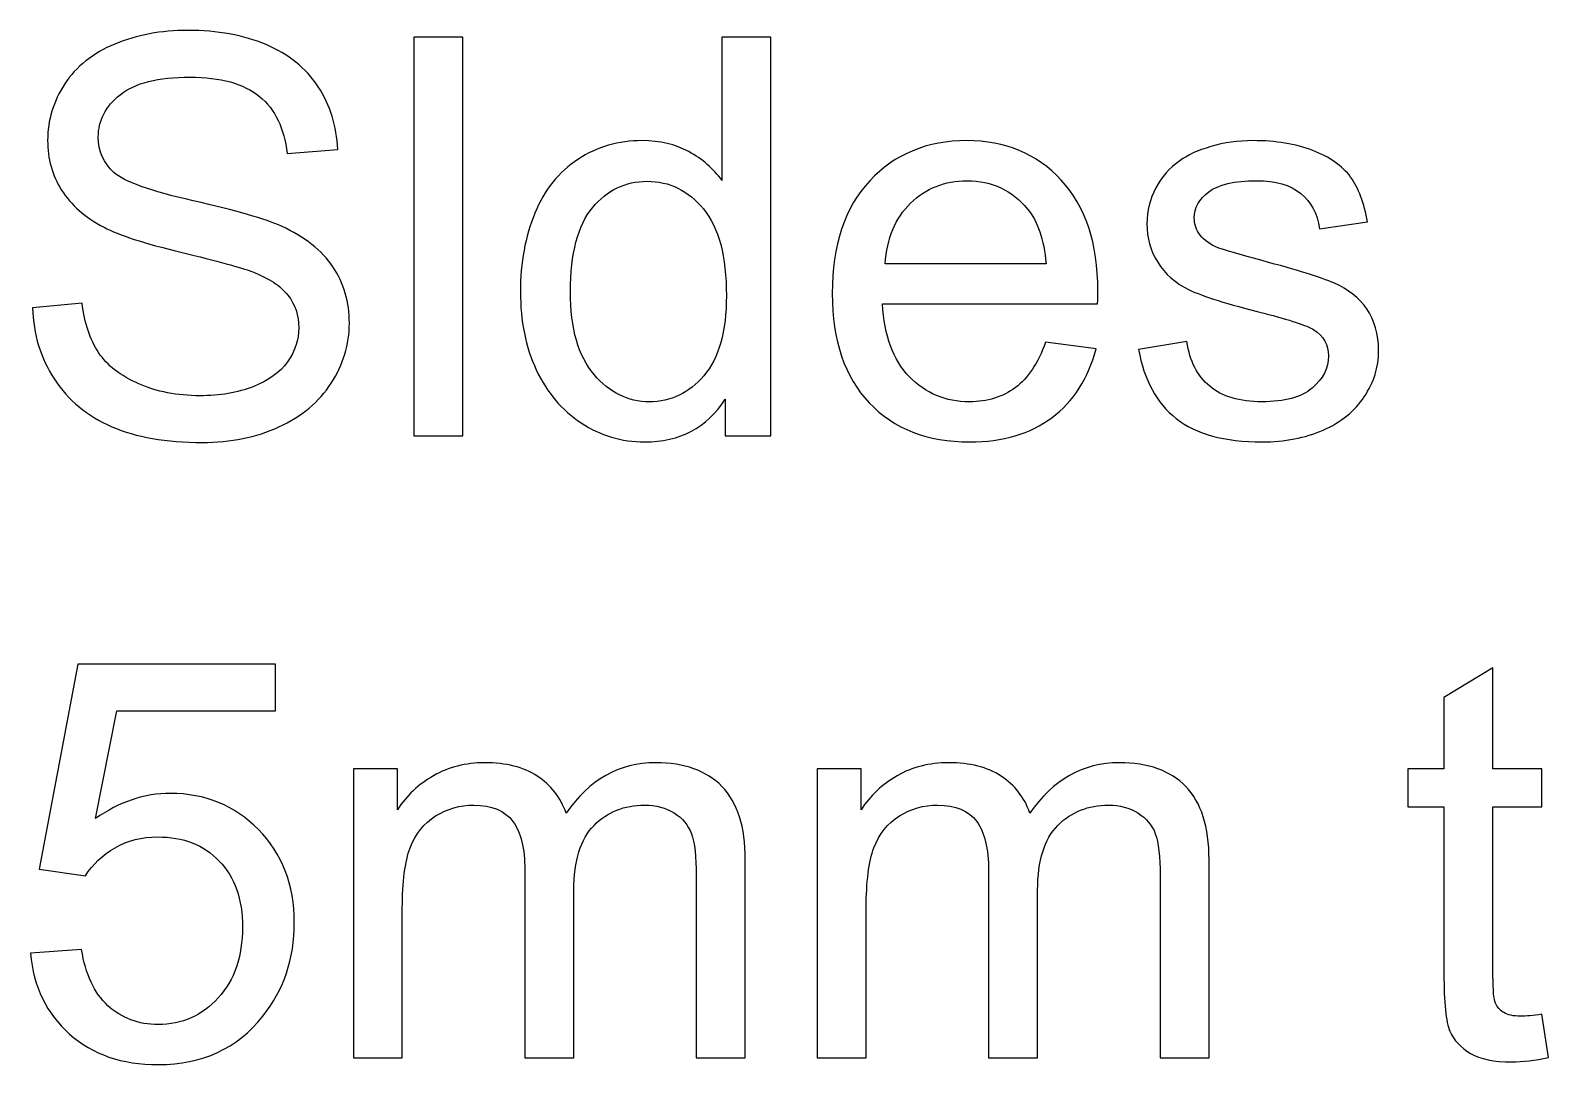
# Model space of a CAD drawing. Header units: inches. Extents: x -5.7 to 8.8, y -16.8 to -6.2.
# Drawn here: x -4.877 to -3.4, y -16.709 to -15.703 of the extents above; entities that cross this region are included whole.
import ezdxf

# ---------------------------------------------------------------- set-up
doc = ezdxf.new("R2010")
doc.units = ezdxf.units.IN
doc.header["$MEASUREMENT"] = 0
doc.layers.add('Layer 1', color=7, linetype='Continuous')

msp = doc.modelspace()

# ---------------------------------------------------------------- linework, layer by layer
at = {"layer": 'Layer 1', "color": 250}
for points, knots in [([(-4.8749, -15.9732), (-4.8749, -15.9732), (-4.8267, -15.9688), (-4.8267, -15.9688), (-4.8267, -15.9688), (-4.8244, -15.9883), (-4.8191, -16.0043), (-4.8107, -16.0169), (-4.8107, -16.0169), (-4.8023, -16.0293), (-4.7893, -16.0394), (-4.7717, -16.0472), (-4.7717, -16.0472), (-4.7541, -16.0549), (-4.7343, -16.0588), (-4.7122, -16.0588), (-4.7122, -16.0588), (-4.6926, -16.0588), (-4.6754, -16.0559), (-4.6604, -16.05), (-4.6604, -16.05), (-4.6454, -16.0441), (-4.6343, -16.0361), (-4.627, -16.0259), (-4.627, -16.0259), (-4.6197, -16.0157), (-4.616, -16.0046), (-4.616, -15.9927), (-4.616, -15.9927), (-4.616, -15.9806), (-4.6195, -15.97), (-4.6266, -15.9609), (-4.6266, -15.9609), (-4.6336, -15.9519), (-4.6452, -15.9443), (-4.6615, -15.9381), (-4.6615, -15.9381), (-4.6719, -15.9341), (-4.6949, -15.9278), (-4.7306, -15.9192), (-4.7306, -15.9192), (-4.7662, -15.9106), (-4.7911, -15.9026), (-4.8054, -15.895), (-4.8054, -15.895), (-4.8239, -15.8852), (-4.8376, -15.8731), (-4.8467, -15.8588), (-4.8467, -15.8588), (-4.8558, -15.8444), (-4.8603, -15.8283), (-4.8603, -15.8105), (-4.8603, -15.8105), (-4.8603, -15.7908), (-4.8547, -15.7725), (-4.8436, -15.7555), (-4.8436, -15.7555), (-4.8325, -15.7385), (-4.8163, -15.7255), (-4.7949, -15.7167), (-4.7949, -15.7167), (-4.7736, -15.7079), (-4.7499, -15.7034), (-4.7238, -15.7034), (-4.7238, -15.7034), (-4.6951, -15.7034), (-4.6697, -15.708), (-4.6478, -15.7173), (-4.6478, -15.7173), (-4.6258, -15.7265), (-4.609, -15.7402), (-4.5971, -15.7582), (-4.5971, -15.7582), (-4.5853, -15.7762), (-4.579, -15.7966), (-4.5781, -15.8193), (-4.5781, -15.8193), (-4.5781, -15.8193), (-4.6274, -15.8231), (-4.6274, -15.8231), (-4.6274, -15.8231), (-4.63, -15.7987), (-4.6389, -15.7802), (-4.6542, -15.7677), (-4.6542, -15.7677), (-4.6694, -15.7552), (-4.692, -15.7489), (-4.7218, -15.7489), (-4.7218, -15.7489), (-4.7529, -15.7489), (-4.7755, -15.7546), (-4.7897, -15.766), (-4.7897, -15.766), (-4.8039, -15.7774), (-4.811, -15.7911), (-4.811, -15.8072), (-4.811, -15.8072), (-4.811, -15.8211), (-4.8059, -15.8325), (-4.7959, -15.8416), (-4.7959, -15.8416), (-4.786, -15.8505), (-4.7603, -15.8598), (-4.7186, -15.8692), (-4.7186, -15.8692), (-4.6768, -15.8787), (-4.6482, -15.8869), (-4.6327, -15.8939), (-4.6327, -15.8939), (-4.6102, -15.9043), (-4.5935, -15.9174), (-4.5828, -15.9334), (-4.5828, -15.9334), (-4.572, -15.9493), (-4.5667, -15.9676), (-4.5667, -15.9883), (-4.5667, -15.9883), (-4.5667, -16.009), (-4.5726, -16.0283), (-4.5844, -16.0466), (-4.5844, -16.0466), (-4.5962, -16.0648), (-4.6131, -16.079), (-4.6352, -16.0891), (-4.6352, -16.0891), (-4.6573, -16.0992), (-4.6822, -16.1043), (-4.7099, -16.1043), (-4.7099, -16.1043), (-4.7449, -16.1043), (-4.7743, -16.0991), (-4.7979, -16.0889), (-4.7979, -16.0889), (-4.8216, -16.0787), (-4.8402, -16.0634), (-4.8536, -16.0428), (-4.8536, -16.0428), (-4.8671, -16.0223), (-4.8742, -15.9991), (-4.8749, -15.9732)], [0, 0, 0, 0, 0.027778, 0.027778, 0.027778, 0.027778, 0.055556, 0.055556, 0.055556, 0.055556, 0.083333, 0.083333, 0.083333, 0.083333, 0.111111, 0.111111, 0.111111, 0.111111, 0.138889, 0.138889, 0.138889, 0.138889, 0.166667, 0.166667, 0.166667, 0.166667, 0.194444, 0.194444, 0.194444, 0.194444, 0.222222, 0.222222, 0.222222, 0.222222, 0.25, 0.25, 0.25, 0.25, 0.277778, 0.277778, 0.277778, 0.277778, 0.305556, 0.305556, 0.305556, 0.305556, 0.333333, 0.333333, 0.333333, 0.333333, 0.361111, 0.361111, 0.361111, 0.361111, 0.388889, 0.388889, 0.388889, 0.388889, 0.416667, 0.416667, 0.416667, 0.416667, 0.444444, 0.444444, 0.444444, 0.444444, 0.472222, 0.472222, 0.472222, 0.472222, 0.5, 0.5, 0.5, 0.5, 0.527778, 0.527778, 0.527778, 0.527778, 0.555556, 0.555556, 0.555556, 0.555556, 0.583333, 0.583333, 0.583333, 0.583333, 0.611111, 0.611111, 0.611111, 0.611111, 0.638889, 0.638889, 0.638889, 0.638889, 0.666667, 0.666667, 0.666667, 0.666667, 0.694444, 0.694444, 0.694444, 0.694444, 0.722222, 0.722222, 0.722222, 0.722222, 0.75, 0.75, 0.75, 0.75, 0.777778, 0.777778, 0.777778, 0.777778, 0.805556, 0.805556, 0.805556, 0.805556, 0.833333, 0.833333, 0.833333, 0.833333, 0.861111, 0.861111, 0.861111, 0.861111, 0.888889, 0.888889, 0.888889, 0.888889, 0.916667, 0.916667, 0.916667, 0.916667, 0.944444, 0.944444, 0.944444, 0.944444, 1, 1, 1, 1]), ([(-4.5039, -16.0978), (-4.5039, -16.0978), (-4.5039, -15.7099), (-4.5039, -15.7099), (-4.5039, -15.7099), (-4.5039, -15.7099), (-4.4562, -15.7099), (-4.4562, -15.7099), (-4.4562, -15.7099), (-4.4562, -15.7099), (-4.4562, -16.0978), (-4.4562, -16.0978), (-4.4562, -16.0978), (-4.4562, -16.0978), (-4.5039, -16.0978), (-4.5039, -16.0978)], [0, 0, 0, 0, 0.2, 0.2, 0.2, 0.2, 0.4, 0.4, 0.4, 0.4, 0.6, 0.6, 0.6, 0.6, 1, 1, 1, 1]), ([(-4.201, -16.0978), (-4.201, -16.0978), (-4.201, -16.0621), (-4.201, -16.0621), (-4.201, -16.0621), (-4.2188, -16.0898), (-4.245, -16.1037), (-4.2795, -16.1037), (-4.2795, -16.1037), (-4.3019, -16.1037), (-4.3225, -16.0976), (-4.3412, -16.0852), (-4.3412, -16.0852), (-4.36, -16.0729), (-4.3745, -16.0557), (-4.3849, -16.0337), (-4.3849, -16.0337), (-4.3952, -16.0115), (-4.4003, -15.9862), (-4.4003, -15.9575), (-4.4003, -15.9575), (-4.4003, -15.9295), (-4.3956, -15.9041), (-4.3863, -15.8813), (-4.3863, -15.8813), (-4.3769, -15.8585), (-4.363, -15.841), (-4.3443, -15.8289), (-4.3443, -15.8289), (-4.3257, -15.8167), (-4.3047, -15.8107), (-4.2817, -15.8107), (-4.2817, -15.8107), (-4.2647, -15.8107), (-4.2497, -15.8143), (-4.2365, -15.8214), (-4.2365, -15.8214), (-4.2233, -15.8286), (-4.2125, -15.8379), (-4.2042, -15.8494), (-4.2042, -15.8494), (-4.2042, -15.8494), (-4.2042, -15.7099), (-4.2042, -15.7099), (-4.2042, -15.7099), (-4.2042, -15.7099), (-4.1566, -15.7099), (-4.1566, -15.7099), (-4.1566, -15.7099), (-4.1566, -15.7099), (-4.1566, -16.0978), (-4.1566, -16.0978), (-4.1566, -16.0978), (-4.1566, -16.0978), (-4.201, -16.0978), (-4.201, -16.0978)], [0, 0, 0, 0, 0.066667, 0.066667, 0.066667, 0.066667, 0.133333, 0.133333, 0.133333, 0.133333, 0.2, 0.2, 0.2, 0.2, 0.266667, 0.266667, 0.266667, 0.266667, 0.333333, 0.333333, 0.333333, 0.333333, 0.4, 0.4, 0.4, 0.4, 0.466667, 0.466667, 0.466667, 0.466667, 0.533333, 0.533333, 0.533333, 0.533333, 0.6, 0.6, 0.6, 0.6, 0.666667, 0.666667, 0.666667, 0.666667, 0.733333, 0.733333, 0.733333, 0.733333, 0.8, 0.8, 0.8, 0.8, 0.866667, 0.866667, 0.866667, 0.866667, 1, 1, 1, 1]), ([(-3.8894, -16.0068), (-3.8894, -16.0068), (-3.8402, -16.0133), (-3.8402, -16.0133), (-3.8402, -16.0133), (-3.8478, -16.0419), (-3.8622, -16.0642), (-3.8831, -16.08), (-3.8831, -16.08), (-3.9041, -16.0958), (-3.9308, -16.1037), (-3.9634, -16.1037), (-3.9634, -16.1037), (-4.0044, -16.1037), (-4.0369, -16.0911), (-4.0609, -16.0658), (-4.0609, -16.0658), (-4.0849, -16.0406), (-4.0969, -16.0051), (-4.0969, -15.9595), (-4.0969, -15.9595), (-4.0969, -15.9124), (-4.0848, -15.8758), (-4.0605, -15.8498), (-4.0605, -15.8498), (-4.0362, -15.8237), (-4.0047, -15.8107), (-3.966, -15.8107), (-3.966, -15.8107), (-3.9285, -15.8107), (-3.8979, -15.8234), (-3.8742, -15.849), (-3.8742, -15.849), (-3.8504, -15.8745), (-3.8385, -15.9104), (-3.8385, -15.9567), (-3.8385, -15.9567), (-3.8385, -15.9595), (-3.8386, -15.9638), (-3.8388, -15.9694), (-3.8388, -15.9694), (-3.8388, -15.9694), (-4.0482, -15.9694), (-4.0482, -15.9694), (-4.0482, -15.9694), (-4.0463, -16.0002), (-4.0377, -16.0238), (-4.022, -16.0402), (-4.022, -16.0402), (-4.0064, -16.0565), (-3.9868, -16.0647), (-3.9634, -16.0647), (-3.9634, -16.0647), (-3.946, -16.0647), (-3.9311, -16.0601), (-3.9188, -16.0509), (-3.9188, -16.0509), (-3.9064, -16.0417), (-3.8967, -16.027), (-3.8894, -16.0068)], [0, 0, 0, 0, 0.0625, 0.0625, 0.0625, 0.0625, 0.125, 0.125, 0.125, 0.125, 0.1875, 0.1875, 0.1875, 0.1875, 0.25, 0.25, 0.25, 0.25, 0.3125, 0.3125, 0.3125, 0.3125, 0.375, 0.375, 0.375, 0.375, 0.4375, 0.4375, 0.4375, 0.4375, 0.5, 0.5, 0.5, 0.5, 0.5625, 0.5625, 0.5625, 0.5625, 0.625, 0.625, 0.625, 0.625, 0.6875, 0.6875, 0.6875, 0.6875, 0.75, 0.75, 0.75, 0.75, 0.8125, 0.8125, 0.8125, 0.8125, 0.875, 0.875, 0.875, 0.875, 1, 1, 1, 1]), ([(-3.7989, -16.0138), (-3.7989, -16.0138), (-3.7518, -16.0062), (-3.7518, -16.0062), (-3.7518, -16.0062), (-3.7492, -16.0251), (-3.7418, -16.0395), (-3.7297, -16.0496), (-3.7297, -16.0496), (-3.7176, -16.0597), (-3.7006, -16.0647), (-3.6789, -16.0647), (-3.6789, -16.0647), (-3.657, -16.0647), (-3.6407, -16.0603), (-3.6301, -16.0514), (-3.6301, -16.0514), (-3.6195, -16.0425), (-3.6142, -16.032), (-3.6142, -16.02), (-3.6142, -16.02), (-3.6142, -16.0093), (-3.619, -16.0008), (-3.6285, -15.9947), (-3.6285, -15.9947), (-3.6351, -15.9904), (-3.6514, -15.9851), (-3.6772, -15.9785), (-3.6772, -15.9785), (-3.7121, -15.9697), (-3.7362, -15.9622), (-3.7497, -15.9558), (-3.7497, -15.9558), (-3.7631, -15.9493), (-3.7734, -15.9404), (-3.7803, -15.929), (-3.7803, -15.929), (-3.7873, -15.9177), (-3.7908, -15.9052), (-3.7908, -15.8915), (-3.7908, -15.8915), (-3.7908, -15.8789), (-3.7879, -15.8674), (-3.7822, -15.8567), (-3.7822, -15.8567), (-3.7764, -15.8461), (-3.7687, -15.8372), (-3.7588, -15.8302), (-3.7588, -15.8302), (-3.7514, -15.8248), (-3.7413, -15.8202), (-3.7286, -15.8164), (-3.7286, -15.8164), (-3.7158, -15.8126), (-3.7021, -15.8107), (-3.6875, -15.8107), (-3.6875, -15.8107), (-3.6655, -15.8107), (-3.6461, -15.8138), (-3.6295, -15.8202), (-3.6295, -15.8202), (-3.6128, -15.8266), (-3.6006, -15.8352), (-3.5926, -15.8461), (-3.5926, -15.8461), (-3.5848, -15.857), (-3.5793, -15.8715), (-3.5763, -15.8898), (-3.5763, -15.8898), (-3.5763, -15.8898), (-3.6229, -15.8963), (-3.6229, -15.8963), (-3.6229, -15.8963), (-3.6249, -15.8816), (-3.6311, -15.8702), (-3.6412, -15.862), (-3.6412, -15.862), (-3.6513, -15.8537), (-3.6656, -15.8497), (-3.6841, -15.8497), (-3.6841, -15.8497), (-3.7058, -15.8497), (-3.7214, -15.8533), (-3.7307, -15.8605), (-3.7307, -15.8605), (-3.74, -15.8677), (-3.7447, -15.8762), (-3.7447, -15.8859), (-3.7447, -15.8859), (-3.7447, -15.892), (-3.7428, -15.8976), (-3.739, -15.9026), (-3.739, -15.9026), (-3.7351, -15.9076), (-3.729, -15.9119), (-3.7207, -15.9152), (-3.7207, -15.9152), (-3.7159, -15.917), (-3.702, -15.9211), (-3.6787, -15.9274), (-3.6787, -15.9274), (-3.6452, -15.9363), (-3.6217, -15.9437), (-3.6083, -15.9494), (-3.6083, -15.9494), (-3.595, -15.9551), (-3.5845, -15.9635), (-3.5769, -15.9744), (-3.5769, -15.9744), (-3.5692, -15.9853), (-3.5654, -15.9988), (-3.5654, -16.0151), (-3.5654, -16.0151), (-3.5654, -16.0309), (-3.57, -16.0458), (-3.5793, -16.0598), (-3.5793, -16.0598), (-3.5886, -16.0737), (-3.602, -16.0846), (-3.6194, -16.0923), (-3.6194, -16.0923), (-3.6369, -16.0999), (-3.6567, -16.1037), (-3.6787, -16.1037), (-3.6787, -16.1037), (-3.7152, -16.1037), (-3.7431, -16.0961), (-3.7622, -16.0811), (-3.7622, -16.0811), (-3.7814, -16.0659), (-3.7936, -16.0435), (-3.7989, -16.0138)], [0, 0, 0, 0, 0.029412, 0.029412, 0.029412, 0.029412, 0.058824, 0.058824, 0.058824, 0.058824, 0.088235, 0.088235, 0.088235, 0.088235, 0.117647, 0.117647, 0.117647, 0.117647, 0.147059, 0.147059, 0.147059, 0.147059, 0.176471, 0.176471, 0.176471, 0.176471, 0.205882, 0.205882, 0.205882, 0.205882, 0.235294, 0.235294, 0.235294, 0.235294, 0.264706, 0.264706, 0.264706, 0.264706, 0.294118, 0.294118, 0.294118, 0.294118, 0.323529, 0.323529, 0.323529, 0.323529, 0.352941, 0.352941, 0.352941, 0.352941, 0.382353, 0.382353, 0.382353, 0.382353, 0.411765, 0.411765, 0.411765, 0.411765, 0.441176, 0.441176, 0.441176, 0.441176, 0.470588, 0.470588, 0.470588, 0.470588, 0.5, 0.5, 0.5, 0.5, 0.529412, 0.529412, 0.529412, 0.529412, 0.558824, 0.558824, 0.558824, 0.558824, 0.588235, 0.588235, 0.588235, 0.588235, 0.617647, 0.617647, 0.617647, 0.617647, 0.647059, 0.647059, 0.647059, 0.647059, 0.676471, 0.676471, 0.676471, 0.676471, 0.705882, 0.705882, 0.705882, 0.705882, 0.735294, 0.735294, 0.735294, 0.735294, 0.764706, 0.764706, 0.764706, 0.764706, 0.794118, 0.794118, 0.794118, 0.794118, 0.823529, 0.823529, 0.823529, 0.823529, 0.852941, 0.852941, 0.852941, 0.852941, 0.882353, 0.882353, 0.882353, 0.882353, 0.911765, 0.911765, 0.911765, 0.911765, 0.941176, 0.941176, 0.941176, 0.941176, 1, 1, 1, 1]), ([(-4.3516, -15.9576), (-4.3516, -15.9935), (-4.344, -16.0203), (-4.3287, -16.0381), (-4.3287, -16.0381), (-4.3136, -16.0559), (-4.2956, -16.0647), (-4.2749, -16.0647), (-4.2749, -16.0647), (-4.2541, -16.0647), (-4.2364, -16.0562), (-4.2218, -16.0393), (-4.2218, -16.0393), (-4.2072, -16.0223), (-4.1999, -15.9964), (-4.1999, -15.9615), (-4.1999, -15.9615), (-4.1999, -15.9233), (-4.2073, -15.8951), (-4.2222, -15.8771), (-4.2222, -15.8771), (-4.237, -15.8592), (-4.2553, -15.8502), (-4.2771, -15.8502), (-4.2771, -15.8502), (-4.2983, -15.8502), (-4.316, -15.8588), (-4.3303, -15.876), (-4.3303, -15.876), (-4.3444, -15.8933), (-4.3516, -15.9205), (-4.3516, -15.9576)], [0, 0, 0, 0, 0.111111, 0.111111, 0.111111, 0.111111, 0.222222, 0.222222, 0.222222, 0.222222, 0.333333, 0.333333, 0.333333, 0.333333, 0.444444, 0.444444, 0.444444, 0.444444, 0.555556, 0.555556, 0.555556, 0.555556, 0.666667, 0.666667, 0.666667, 0.666667, 0.777778, 0.777778, 0.777778, 0.777778, 1, 1, 1, 1]), ([(-4.0454, -15.9304), (-4.0454, -15.9304), (-3.8889, -15.9304), (-3.8889, -15.9304), (-3.8889, -15.9304), (-3.891, -15.9067), (-3.897, -15.889), (-3.9069, -15.8772), (-3.9069, -15.8772), (-3.9219, -15.8589), (-3.9416, -15.8497), (-3.9657, -15.8497), (-3.9657, -15.8497), (-3.9876, -15.8497), (-4.0059, -15.857), (-4.0208, -15.8716), (-4.0208, -15.8716), (-4.0356, -15.8862), (-4.0438, -15.9058), (-4.0454, -15.9304)], [0, 0, 0, 0, 0.166667, 0.166667, 0.166667, 0.166667, 0.333333, 0.333333, 0.333333, 0.333333, 0.5, 0.5, 0.5, 0.5, 0.666667, 0.666667, 0.666667, 0.666667, 1, 1, 1, 1]), ([(-4.8771, -16.6011), (-4.8771, -16.6011), (-4.8272, -16.5973), (-4.8272, -16.5973), (-4.8272, -16.5973), (-4.8235, -16.6216), (-4.815, -16.6398), (-4.8016, -16.6521), (-4.8016, -16.6521), (-4.7882, -16.6643), (-4.7719, -16.6704), (-4.7527, -16.6704), (-4.7527, -16.6704), (-4.7295, -16.6704), (-4.7101, -16.6617), (-4.6943, -16.6445), (-4.6943, -16.6445), (-4.6786, -16.6271), (-4.6707, -16.6042), (-4.6707, -16.5757), (-4.6707, -16.5757), (-4.6707, -16.5485), (-4.6782, -16.5271), (-4.6933, -16.5114), (-4.6933, -16.5114), (-4.7084, -16.4957), (-4.7283, -16.4879), (-4.7531, -16.4879), (-4.7531, -16.4879), (-4.7686, -16.4879), (-4.7824, -16.4914), (-4.7947, -16.4984), (-4.7947, -16.4984), (-4.8068, -16.5055), (-4.8164, -16.5146), (-4.8235, -16.5258), (-4.8235, -16.5258), (-4.8235, -16.5258), (-4.8684, -16.5193), (-4.8684, -16.5193), (-4.8684, -16.5193), (-4.8684, -16.5193), (-4.831, -16.3199), (-4.831, -16.3199), (-4.831, -16.3199), (-4.831, -16.3199), (-4.6387, -16.3199), (-4.6387, -16.3199), (-4.6387, -16.3199), (-4.6387, -16.3199), (-4.6387, -16.3654), (-4.6387, -16.3654), (-4.6387, -16.3654), (-4.6387, -16.3654), (-4.793, -16.3654), (-4.793, -16.3654), (-4.793, -16.3654), (-4.793, -16.3654), (-4.8137, -16.4701), (-4.8137, -16.4701), (-4.8137, -16.4701), (-4.7905, -16.4537), (-4.7661, -16.4456), (-4.7407, -16.4456), (-4.7407, -16.4456), (-4.7069, -16.4456), (-4.6784, -16.4573), (-4.6552, -16.4808), (-4.6552, -16.4808), (-4.632, -16.5043), (-4.6203, -16.5344), (-4.6203, -16.5713), (-4.6203, -16.5713), (-4.6203, -16.6064), (-4.6305, -16.6367), (-4.6509, -16.6623), (-4.6509, -16.6623), (-4.6758, -16.6937), (-4.7097, -16.7094), (-4.7527, -16.7094), (-4.7527, -16.7094), (-4.7879, -16.7094), (-4.8166, -16.6995), (-4.8389, -16.6797), (-4.8389, -16.6797), (-4.8612, -16.6599), (-4.8739, -16.6337), (-4.8771, -16.6011)], [0, 0, 0, 0, 0.043478, 0.043478, 0.043478, 0.043478, 0.086957, 0.086957, 0.086957, 0.086957, 0.130435, 0.130435, 0.130435, 0.130435, 0.173913, 0.173913, 0.173913, 0.173913, 0.217391, 0.217391, 0.217391, 0.217391, 0.26087, 0.26087, 0.26087, 0.26087, 0.304348, 0.304348, 0.304348, 0.304348, 0.347826, 0.347826, 0.347826, 0.347826, 0.391304, 0.391304, 0.391304, 0.391304, 0.434783, 0.434783, 0.434783, 0.434783, 0.478261, 0.478261, 0.478261, 0.478261, 0.521739, 0.521739, 0.521739, 0.521739, 0.565217, 0.565217, 0.565217, 0.565217, 0.608696, 0.608696, 0.608696, 0.608696, 0.652174, 0.652174, 0.652174, 0.652174, 0.695652, 0.695652, 0.695652, 0.695652, 0.73913, 0.73913, 0.73913, 0.73913, 0.782609, 0.782609, 0.782609, 0.782609, 0.826087, 0.826087, 0.826087, 0.826087, 0.869565, 0.869565, 0.869565, 0.869565, 0.913043, 0.913043, 0.913043, 0.913043, 1, 1, 1, 1]), ([(-3.4065, -16.6604), (-3.4065, -16.6604), (-3.4, -16.7024), (-3.4, -16.7024), (-3.4, -16.7024), (-3.4133, -16.7052), (-3.4253, -16.7067), (-3.4358, -16.7067), (-3.4358, -16.7067), (-3.453, -16.7067), (-3.4664, -16.704), (-3.476, -16.6985), (-3.476, -16.6985), (-3.4854, -16.693), (-3.4921, -16.6858), (-3.496, -16.6769), (-3.496, -16.6769), (-3.4999, -16.668), (-3.5018, -16.6492), (-3.5018, -16.6206), (-3.5018, -16.6206), (-3.5018, -16.6206), (-3.5018, -16.4586), (-3.5018, -16.4586), (-3.5018, -16.4586), (-3.5018, -16.4586), (-3.537, -16.4586), (-3.537, -16.4586), (-3.537, -16.4586), (-3.537, -16.4586), (-3.537, -16.4218), (-3.537, -16.4218), (-3.537, -16.4218), (-3.537, -16.4218), (-3.5018, -16.4218), (-3.5018, -16.4218), (-3.5018, -16.4218), (-3.5018, -16.4218), (-3.5018, -16.3523), (-3.5018, -16.3523), (-3.5018, -16.3523), (-3.5018, -16.3523), (-3.4541, -16.3236), (-3.4541, -16.3236), (-3.4541, -16.3236), (-3.4541, -16.3236), (-3.4541, -16.4218), (-3.4541, -16.4218), (-3.4541, -16.4218), (-3.4541, -16.4218), (-3.4065, -16.4218), (-3.4065, -16.4218), (-3.4065, -16.4218), (-3.4065, -16.4218), (-3.4065, -16.4586), (-3.4065, -16.4586), (-3.4065, -16.4586), (-3.4065, -16.4586), (-3.4541, -16.4586), (-3.4541, -16.4586), (-3.4541, -16.4586), (-3.4541, -16.4586), (-3.4541, -16.6233), (-3.4541, -16.6233), (-3.4541, -16.6233), (-3.4541, -16.6369), (-3.4533, -16.6457), (-3.4516, -16.6495), (-3.4516, -16.6495), (-3.45, -16.6534), (-3.4473, -16.6565), (-3.4435, -16.6588), (-3.4435, -16.6588), (-3.4397, -16.6611), (-3.4343, -16.6623), (-3.4272, -16.6623), (-3.4272, -16.6623), (-3.422, -16.6623), (-3.415, -16.6616), (-3.4065, -16.6604)], [0, 0, 0, 0, 0.047619, 0.047619, 0.047619, 0.047619, 0.095238, 0.095238, 0.095238, 0.095238, 0.142857, 0.142857, 0.142857, 0.142857, 0.190476, 0.190476, 0.190476, 0.190476, 0.238095, 0.238095, 0.238095, 0.238095, 0.285714, 0.285714, 0.285714, 0.285714, 0.333333, 0.333333, 0.333333, 0.333333, 0.380952, 0.380952, 0.380952, 0.380952, 0.428571, 0.428571, 0.428571, 0.428571, 0.47619, 0.47619, 0.47619, 0.47619, 0.52381, 0.52381, 0.52381, 0.52381, 0.571429, 0.571429, 0.571429, 0.571429, 0.619048, 0.619048, 0.619048, 0.619048, 0.666667, 0.666667, 0.666667, 0.666667, 0.714286, 0.714286, 0.714286, 0.714286, 0.761905, 0.761905, 0.761905, 0.761905, 0.809524, 0.809524, 0.809524, 0.809524, 0.857143, 0.857143, 0.857143, 0.857143, 0.904762, 0.904762, 0.904762, 0.904762, 1, 1, 1, 1]), ([(-4.5628, -16.7029), (-4.5628, -16.7029), (-4.5628, -16.4218), (-4.5628, -16.4218), (-4.5628, -16.4218), (-4.5628, -16.4218), (-4.52, -16.4218), (-4.52, -16.4218), (-4.52, -16.4218), (-4.52, -16.4218), (-4.52, -16.4615), (-4.52, -16.4615), (-4.52, -16.4615), (-4.5113, -16.4478), (-4.4995, -16.4367), (-4.4849, -16.4284), (-4.4849, -16.4284), (-4.4703, -16.42), (-4.4537, -16.4158), (-4.435, -16.4158), (-4.435, -16.4158), (-4.4142, -16.4158), (-4.3972, -16.4201), (-4.3839, -16.4287), (-4.3839, -16.4287), (-4.3706, -16.4374), (-4.3612, -16.4494), (-4.3558, -16.4649), (-4.3558, -16.4649), (-4.3334, -16.4321), (-4.3044, -16.4158), (-4.2687, -16.4158), (-4.2687, -16.4158), (-4.2407, -16.4158), (-4.2191, -16.4235), (-4.2042, -16.4389), (-4.2042, -16.4389), (-4.1891, -16.4544), (-4.1815, -16.4781), (-4.1815, -16.5101), (-4.1815, -16.5101), (-4.1815, -16.5101), (-4.1815, -16.7029), (-4.1815, -16.7029), (-4.1815, -16.7029), (-4.1815, -16.7029), (-4.2292, -16.7029), (-4.2292, -16.7029), (-4.2292, -16.7029), (-4.2292, -16.7029), (-4.2292, -16.5259), (-4.2292, -16.5259), (-4.2292, -16.5259), (-4.2292, -16.507), (-4.2308, -16.4933), (-4.2339, -16.4849), (-4.2339, -16.4849), (-4.2369, -16.4765), (-4.2425, -16.4698), (-4.2507, -16.4646), (-4.2507, -16.4646), (-4.2589, -16.4595), (-4.2684, -16.457), (-4.2794, -16.457), (-4.2794, -16.457), (-4.2992, -16.457), (-4.3156, -16.4636), (-4.3287, -16.4767), (-4.3287, -16.4767), (-4.3418, -16.4898), (-4.3483, -16.5109), (-4.3483, -16.5398), (-4.3483, -16.5398), (-4.3483, -16.5398), (-4.3483, -16.7029), (-4.3483, -16.7029), (-4.3483, -16.7029), (-4.3483, -16.7029), (-4.396, -16.7029), (-4.396, -16.7029), (-4.396, -16.7029), (-4.396, -16.7029), (-4.396, -16.5204), (-4.396, -16.5204), (-4.396, -16.5204), (-4.396, -16.4993), (-4.3999, -16.4834), (-4.4076, -16.4729), (-4.4076, -16.4729), (-4.4154, -16.4623), (-4.4281, -16.457), (-4.4457, -16.457), (-4.4457, -16.457), (-4.4591, -16.457), (-4.4715, -16.4605), (-4.4828, -16.4675), (-4.4828, -16.4675), (-4.4942, -16.4746), (-4.5024, -16.4849), (-4.5076, -16.4985), (-4.5076, -16.4985), (-4.5126, -16.512), (-4.5152, -16.5316), (-4.5152, -16.5572), (-4.5152, -16.5572), (-4.5152, -16.5572), (-4.5152, -16.7029), (-4.5152, -16.7029), (-4.5152, -16.7029), (-4.5152, -16.7029), (-4.5628, -16.7029), (-4.5628, -16.7029)], [0, 0, 0, 0, 0.034483, 0.034483, 0.034483, 0.034483, 0.068966, 0.068966, 0.068966, 0.068966, 0.103448, 0.103448, 0.103448, 0.103448, 0.137931, 0.137931, 0.137931, 0.137931, 0.172414, 0.172414, 0.172414, 0.172414, 0.206897, 0.206897, 0.206897, 0.206897, 0.241379, 0.241379, 0.241379, 0.241379, 0.275862, 0.275862, 0.275862, 0.275862, 0.310345, 0.310345, 0.310345, 0.310345, 0.344828, 0.344828, 0.344828, 0.344828, 0.37931, 0.37931, 0.37931, 0.37931, 0.413793, 0.413793, 0.413793, 0.413793, 0.448276, 0.448276, 0.448276, 0.448276, 0.482759, 0.482759, 0.482759, 0.482759, 0.517241, 0.517241, 0.517241, 0.517241, 0.551724, 0.551724, 0.551724, 0.551724, 0.586207, 0.586207, 0.586207, 0.586207, 0.62069, 0.62069, 0.62069, 0.62069, 0.655172, 0.655172, 0.655172, 0.655172, 0.689655, 0.689655, 0.689655, 0.689655, 0.724138, 0.724138, 0.724138, 0.724138, 0.758621, 0.758621, 0.758621, 0.758621, 0.793103, 0.793103, 0.793103, 0.793103, 0.827586, 0.827586, 0.827586, 0.827586, 0.862069, 0.862069, 0.862069, 0.862069, 0.896552, 0.896552, 0.896552, 0.896552, 0.931034, 0.931034, 0.931034, 0.931034, 1, 1, 1, 1]), ([(-4.1116, -16.7029), (-4.1116, -16.7029), (-4.1116, -16.4218), (-4.1116, -16.4218), (-4.1116, -16.4218), (-4.1116, -16.4218), (-4.0688, -16.4218), (-4.0688, -16.4218), (-4.0688, -16.4218), (-4.0688, -16.4218), (-4.0688, -16.4615), (-4.0688, -16.4615), (-4.0688, -16.4615), (-4.0601, -16.4478), (-4.0483, -16.4367), (-4.0337, -16.4284), (-4.0337, -16.4284), (-4.0191, -16.42), (-4.0025, -16.4158), (-3.9838, -16.4158), (-3.9838, -16.4158), (-3.963, -16.4158), (-3.946, -16.4201), (-3.9327, -16.4287), (-3.9327, -16.4287), (-3.9194, -16.4374), (-3.91, -16.4494), (-3.9046, -16.4649), (-3.9046, -16.4649), (-3.8822, -16.4321), (-3.8532, -16.4158), (-3.8175, -16.4158), (-3.8175, -16.4158), (-3.7895, -16.4158), (-3.7679, -16.4235), (-3.7529, -16.4389), (-3.7529, -16.4389), (-3.7379, -16.4544), (-3.7303, -16.4781), (-3.7303, -16.5101), (-3.7303, -16.5101), (-3.7303, -16.5101), (-3.7303, -16.7029), (-3.7303, -16.7029), (-3.7303, -16.7029), (-3.7303, -16.7029), (-3.7779, -16.7029), (-3.7779, -16.7029), (-3.7779, -16.7029), (-3.7779, -16.7029), (-3.7779, -16.5259), (-3.7779, -16.5259), (-3.7779, -16.5259), (-3.7779, -16.507), (-3.7796, -16.4933), (-3.7826, -16.4849), (-3.7826, -16.4849), (-3.7857, -16.4765), (-3.7913, -16.4698), (-3.7995, -16.4646), (-3.7995, -16.4646), (-3.8077, -16.4595), (-3.8172, -16.457), (-3.8281, -16.457), (-3.8281, -16.457), (-3.848, -16.457), (-3.8644, -16.4636), (-3.8775, -16.4767), (-3.8775, -16.4767), (-3.8906, -16.4898), (-3.8971, -16.5109), (-3.8971, -16.5398), (-3.8971, -16.5398), (-3.8971, -16.5398), (-3.8971, -16.7029), (-3.8971, -16.7029), (-3.8971, -16.7029), (-3.8971, -16.7029), (-3.9448, -16.7029), (-3.9448, -16.7029), (-3.9448, -16.7029), (-3.9448, -16.7029), (-3.9448, -16.5204), (-3.9448, -16.5204), (-3.9448, -16.5204), (-3.9448, -16.4993), (-3.9487, -16.4834), (-3.9564, -16.4729), (-3.9564, -16.4729), (-3.9642, -16.4623), (-3.9769, -16.457), (-3.9945, -16.457), (-3.9945, -16.457), (-4.0079, -16.457), (-4.0203, -16.4605), (-4.0316, -16.4675), (-4.0316, -16.4675), (-4.043, -16.4746), (-4.0512, -16.4849), (-4.0564, -16.4985), (-4.0564, -16.4985), (-4.0614, -16.512), (-4.0639, -16.5316), (-4.0639, -16.5572), (-4.0639, -16.5572), (-4.0639, -16.5572), (-4.0639, -16.7029), (-4.0639, -16.7029), (-4.0639, -16.7029), (-4.0639, -16.7029), (-4.1116, -16.7029), (-4.1116, -16.7029)], [0, 0, 0, 0, 0.034483, 0.034483, 0.034483, 0.034483, 0.068966, 0.068966, 0.068966, 0.068966, 0.103448, 0.103448, 0.103448, 0.103448, 0.137931, 0.137931, 0.137931, 0.137931, 0.172414, 0.172414, 0.172414, 0.172414, 0.206897, 0.206897, 0.206897, 0.206897, 0.241379, 0.241379, 0.241379, 0.241379, 0.275862, 0.275862, 0.275862, 0.275862, 0.310345, 0.310345, 0.310345, 0.310345, 0.344828, 0.344828, 0.344828, 0.344828, 0.37931, 0.37931, 0.37931, 0.37931, 0.413793, 0.413793, 0.413793, 0.413793, 0.448276, 0.448276, 0.448276, 0.448276, 0.482759, 0.482759, 0.482759, 0.482759, 0.517241, 0.517241, 0.517241, 0.517241, 0.551724, 0.551724, 0.551724, 0.551724, 0.586207, 0.586207, 0.586207, 0.586207, 0.62069, 0.62069, 0.62069, 0.62069, 0.655172, 0.655172, 0.655172, 0.655172, 0.689655, 0.689655, 0.689655, 0.689655, 0.724138, 0.724138, 0.724138, 0.724138, 0.758621, 0.758621, 0.758621, 0.758621, 0.793103, 0.793103, 0.793103, 0.793103, 0.827586, 0.827586, 0.827586, 0.827586, 0.862069, 0.862069, 0.862069, 0.862069, 0.896552, 0.896552, 0.896552, 0.896552, 0.931034, 0.931034, 0.931034, 0.931034, 1, 1, 1, 1])]:
    msp.add_open_spline(points, degree=3, knots=knots, dxfattribs=at)

doc.saveas('drawing.dxf')
